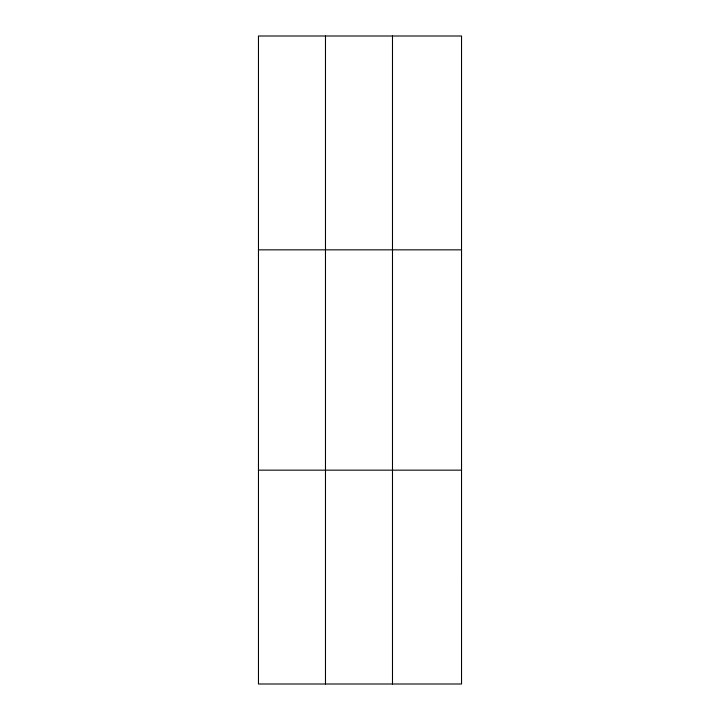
<?xml version="1.0" encoding="UTF-8"?>
<svg xmlns="http://www.w3.org/2000/svg" width="720" height="720" viewBox="0 0 720 720"><rect width="100%" height="100%" fill="white"/><g stroke="black" fill="none" stroke-linecap="round" stroke-linejoin="round"><path stroke-width="1.08" d="M325.476 36L325.476 684M392.49 36L392.49 684M258.471 249.84L461.529 249.84M258.471 470.16L461.529 470.16M461.529 577.08L461.529 684L258.471 684L258.471 36L461.529 36L461.529 577.08"/></g></svg>
